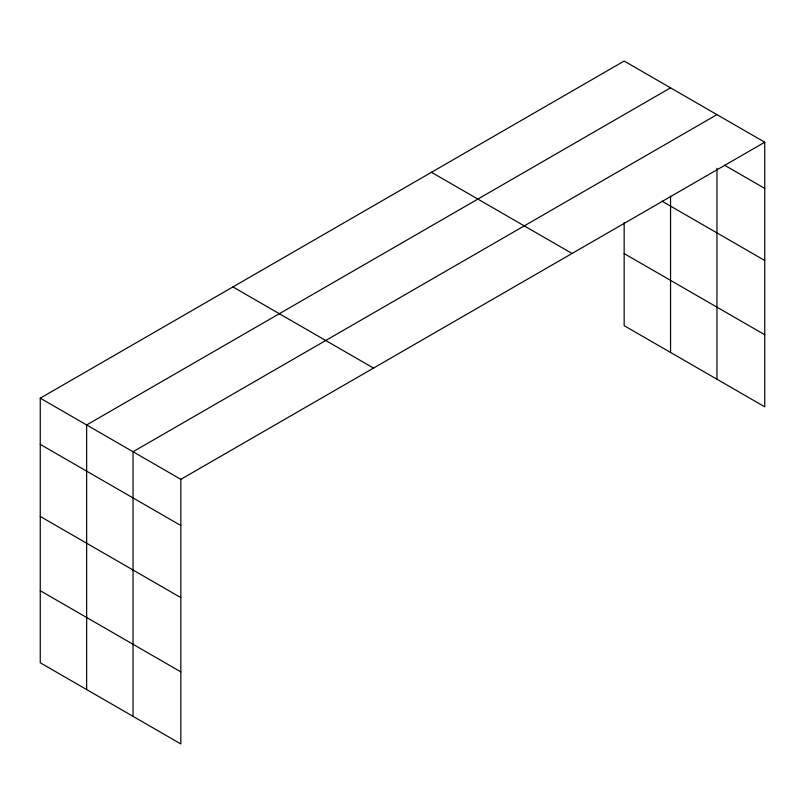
<?xml version="1.0" encoding="UTF-8"?>
<svg xmlns="http://www.w3.org/2000/svg" width="805" height="805" viewBox="0 0 805 805"><rect width="100%" height="100%" fill="white"/><g stroke="black" fill="none" stroke-linecap="round" stroke-linejoin="round"><path stroke-width="1.21" d="M670.555 196.168L670.555 352.449M716.953 168.275L716.953 379.236M624.157 222.643L624.157 325.663L764.75 406.827L764.75 142.223L624.157 61.049L40.25 398.173L40.25 662.777L180.843 743.951L180.843 479.337L40.25 398.173M670.555 87.836L86.648 424.96L86.648 689.563M716.953 114.632L133.046 451.746L133.046 716.349M180.843 479.337L764.75 142.223M724.55 165.206L764.75 188.41M661.921 201.119L764.75 260.488M624.157 253.585L764.75 334.749M431.47 172.3L572.063 253.474M232.937 286.922L373.53 368.096M40.25 444.36L180.843 525.534M40.25 516.438L180.843 597.612M40.25 590.699L180.843 671.873"/></g></svg>
